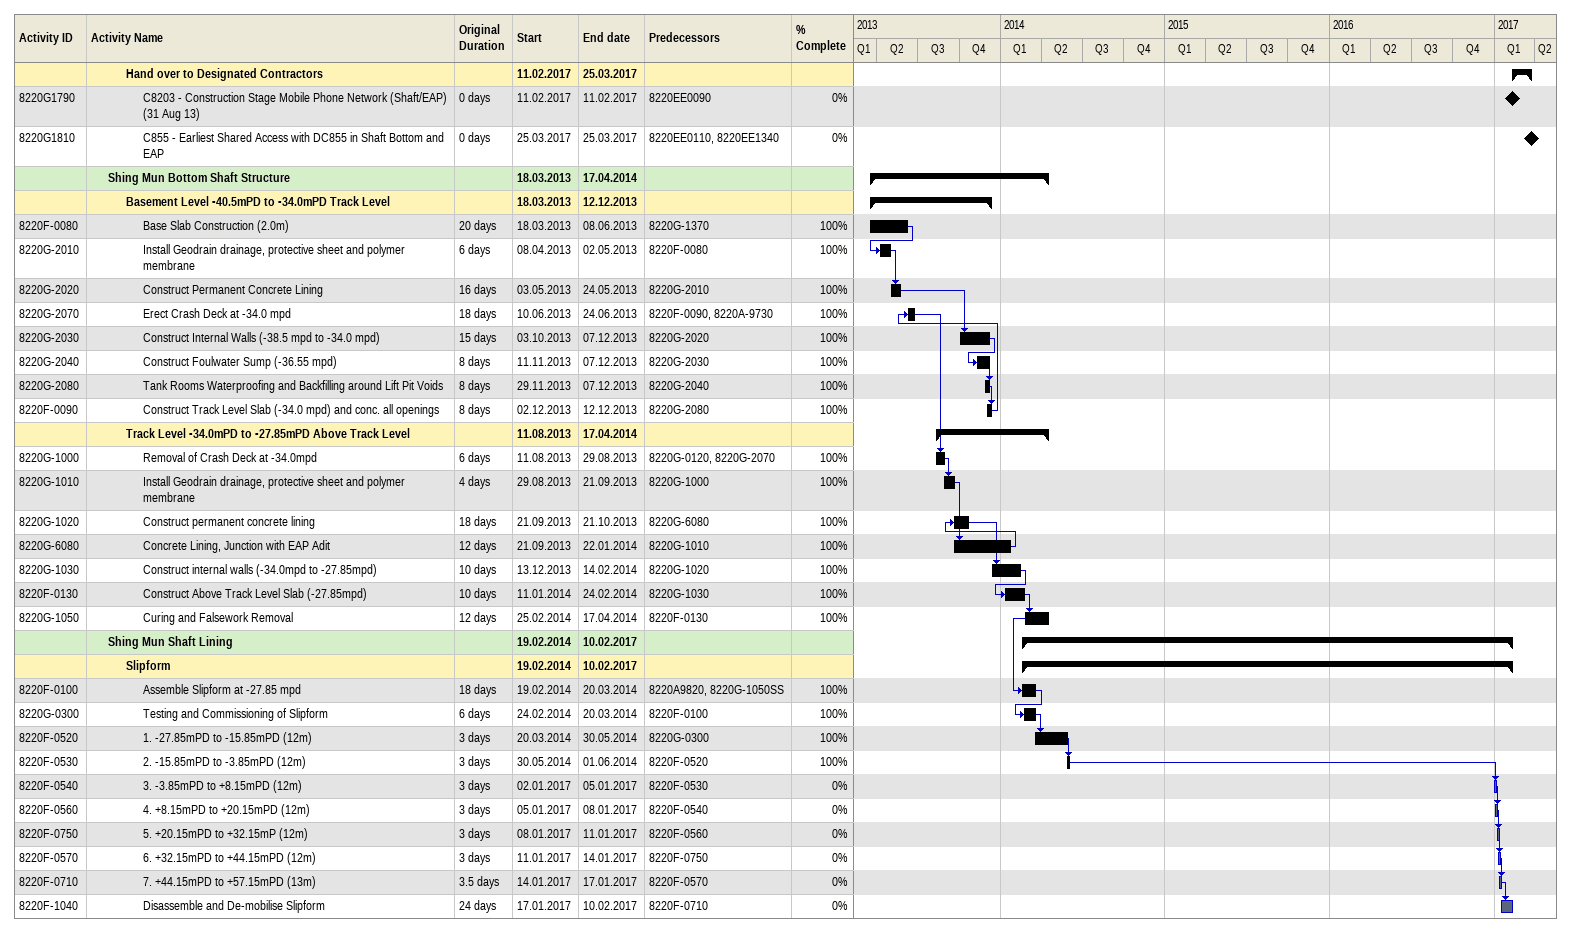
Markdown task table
| ID | Level | Task | Original duration | Start | Finish | Predecessors | % complete |
|---|---|---|---|---|---|---|---|
|  | 3 | **Hand over to Designated Contractors** |  | 2017-02-11 | 2017-03-25 |  |  |
| 8220G1790 | 4 | C8203 - Construction Stage Mobile Phone Network (Shaft/EAP) (31 Aug 13) | 0d | 2017-02-11 | 2017-02-11 | 8220EE0090 | 0 |
| 8220G1810 | 4 | C855 - Earliest Shared Access with DC855 in Shaft Bottom and EAP | 0d | 2017-03-25 | 2017-03-25 | 8220EE0110, 8220EE1340 | 0 |
|  | 2 | **Shing Mun Bottom Shaft Structure** |  | 2013-03-18 | 2014-04-17 |  |  |
|  | 3 | **Basement Level -40.5mPD to -34.0mPD Track Level** |  | 2013-03-18 | 2013-12-12 |  |  |
| 8220F-0080 | 4 | Base Slab Construction (2.0m) | 20d | 2013-03-18 | 2013-06-08 | 8220G-1370 | 100 |
| 8220G-2010 | 4 | Install Geodrain drainage, protective sheet and polymer membrane | 6d | 2013-04-08 | 2013-05-02 | 8220F-0080 | 100 |
| 8220G-2020 | 4 | Construct Permanent Concrete Lining | 16d | 2013-05-03 | 2013-05-24 | 8220G-2010 | 100 |
| 8220G-2070 | 4 | Erect Crash Deck at -34.0 mpd | 18d | 2013-06-10 | 2013-06-24 | 8220F-0090, 8220A-9730 | 100 |
| 8220G-2030 | 4 | Construct Internal Walls (-38.5 mpd to -34.0 mpd) | 15d | 2013-10-03 | 2013-12-07 | 8220G-2020 | 100 |
| 8220G-2040 | 4 | Construct Foulwater Sump (-36.55 mpd) | 8d | 2013-11-11 | 2013-12-07 | 8220G-2030 | 100 |
| 8220G-2080 | 4 | Tank Rooms Waterproofing and Backfilling around Lift Pit Voids | 8d | 2013-11-29 | 2013-12-07 | 8220G-2040 | 100 |
| 8220F-0090 | 4 | Construct Track Level Slab (-34.0 mpd) and conc. all openings | 8d | 2013-12-02 | 2013-12-12 | 8220G-2080 | 100 |
|  | 3 | **Track Level -34.0mPD to -27.85mPD Above Track Level** |  | 2013-08-11 | 2014-04-17 |  |  |
| 8220G-1000 | 4 | Removal of Crash Deck at -34.0mpd | 6d | 2013-08-11 | 2013-08-29 | 8220G-0120, 8220G-2070 | 100 |
| 8220G-1010 | 4 | Install Geodrain drainage, protective sheet and polymer membrane | 4d | 2013-08-29 | 2013-09-21 | 8220G-1000 | 100 |
| 8220G-1020 | 4 | Construct permanent concrete lining | 18d | 2013-09-21 | 2013-10-21 | 8220G-6080 | 100 |
| 8220G-6080 | 4 | Concrete Lining, Junction with EAP Adit | 12d | 2013-09-21 | 2014-01-22 | 8220G-1010 | 100 |
| 8220G-1030 | 4 | Construct internal walls (-34.0mpd to -27.85mpd) | 10d | 2013-12-13 | 2014-02-14 | 8220G-1020 | 100 |
| 8220F-0130 | 4 | Construct Above Track Level Slab (-27.85mpd) | 10d | 2014-01-11 | 2014-02-24 | 8220G-1030 | 100 |
| 8220G-1050 | 4 | Curing and Falsework Removal | 12d | 2014-02-25 | 2014-04-17 | 8220F-0130 | 100 |
|  | 2 | **Shing Mun Shaft Lining** |  | 2014-02-19 | 2017-02-10 |  |  |
|  | 3 | **Slipform** |  | 2014-02-19 | 2017-02-10 |  |  |
| 8220F-0100 | 4 | Assemble Slipform at -27.85 mpd | 18d | 2014-02-19 | 2014-03-20 | 8220A9820, 8220G-1050SS | 100 |
| 8220G-0300 | 4 | Testing and Commissioning of Slipform | 6d | 2014-02-24 | 2014-03-20 | 8220F-0100 | 100 |
| 8220F-0520 | 4 | 1. -27.85mPD to -15.85mPD (12m) | 3d | 2014-03-20 | 2014-05-30 | 8220G-0300 | 100 |
| 8220F-0530 | 4 | 2. -15.85mPD to -3.85mPD (12m) | 3d | 2014-05-30 | 2014-06-01 | 8220F-0520 | 100 |
| 8220F-0540 | 4 | 3. -3.85mPD to +8.15mPD (12m) | 3d | 2017-01-02 | 2017-01-05 | 8220F-0530 | 0 |
| 8220F-0560 | 4 | 4. +8.15mPD to +20.15mPD (12m) | 3d | 2017-01-05 | 2017-01-08 | 8220F-0540 | 0 |
| 8220F-0750 | 4 | 5. +20.15mPD to +32.15mP (12m) | 3d | 2017-01-08 | 2017-01-11 | 8220F-0560 | 0 |
| 8220F-0570 | 4 | 6. +32.15mPD to +44.15mPD (12m) | 3d | 2017-01-11 | 2017-01-14 | 8220F-0750 | 0 |
| 8220F-0710 | 4 | 7. +44.15mPD to +57.15mPD (13m) | 3.5d | 2017-01-14 | 2017-01-17 | 8220F-0570 | 0 |
| 8220F-1040 | 4 | Disassemble and De-mobilise Slipform | 24d | 2017-01-17 | 2017-02-10 | 8220F-0710 | 0 |
